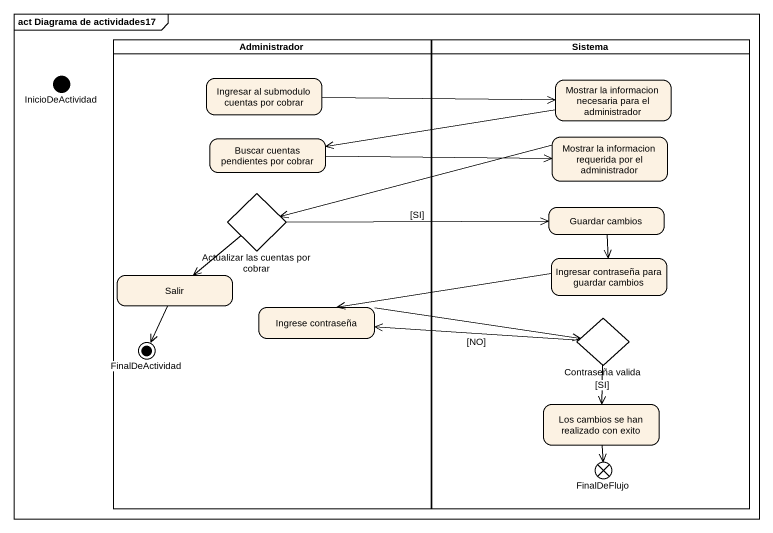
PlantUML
@startuml
mainframe act Diagrama de actividades17
hide empty description
state Administrador <<partition>> {
  state "Ingresar al submodulo cuentas por cobrar" as Ingresar_al_submodulo
  state "Buscar cuentas pendientes por cobrar" as Buscar_cuentas_pendientes
  state "Actualizar las cuentas por cobrar" as Actualizar_las_cuentas_por <<choice>>
  state Salir
  state "Ingrese contraseña" as Ingrese_contraseña
  state FinalDeActividad <<end>>
}
state Sistema <<partition>> {
  state "Mostrar la informacion necesaria para el administrador" as Mostrar_la_informacion
  state "Mostrar la informacion requerida por el administrador" as Mostrar_la_informacion_2
  state "Guardar cambios" as Guardar_cambios
  state "Ingresar contraseña para guardar cambios" as Ingresar_contraseña_para
  state "Contraseña valida" as Contraseña_valida <<choice>>
  state "Los cambios se han realizado con exito" as Los_cambios_se_han
  state FinalDeFlujo <<end>>
}
state InicioDeActividad <<start>>
Ingresar_al_submodulo -right-> Mostrar_la_informacion
Mostrar_la_informacion -left-> Buscar_cuentas_pendientes
Mostrar_la_informacion_2 -left-> Actualizar_las_cuentas_por
Buscar_cuentas_pendientes -right-> Mostrar_la_informacion_2
Actualizar_las_cuentas_por -right-> Guardar_cambios : [SI]
Actualizar_las_cuentas_por --> Salir
Guardar_cambios --> Ingresar_contraseña_para
Salir --> FinalDeActividad
Ingresar_contraseña_para -left-> Ingrese_contraseña
Ingrese_contraseña -right-> Contraseña_valida
Contraseña_valida -left-> Ingrese_contraseña : [NO]
Contraseña_valida --> Los_cambios_se_han : [SI]
Los_cambios_se_han --> FinalDeFlujo
@enduml
